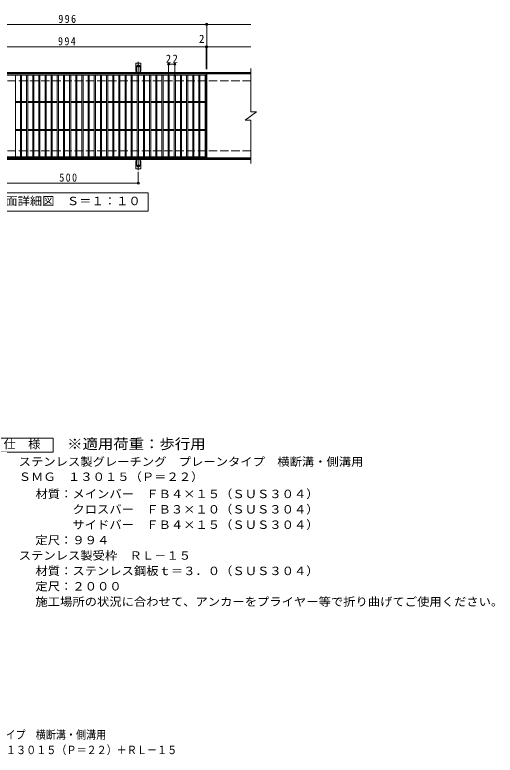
# Model space of a CAD drawing. Units: millimetres, scale not verified, with parts at other scales. Extents: x -1654 to 1542, y -1377 to 1269.
# Drawn here: x -175 to 1542, y -1377 to 1269 of the extents above; entities that cross this region are included whole.
import ezdxf
from ezdxf.enums import TextEntityAlignment as Align

# ---------------------------------------------------------------- set-up
doc = ezdxf.new("R2010")
doc.units = ezdxf.units.MM
doc.header["$LTSCALE"] = 10
doc.header["$PDMODE"] = 32
doc.header["$PDSIZE"] = 8
for name, pattern in [('CHAIN2', [12, 9, -1, 1, -1]), ('DASHED2', [3, 2, -1]), ('DASHED3', [4, 3, -1])]:
    doc.linetypes.add(name, pattern=pattern)
for name, color, linetype, lineweight in [('C-1', 2, 'Continuous', 9), ('C-2', 3, 'Continuous', 9), ('C-4', 7, 'Continuous', 9), ('C-5', 7, 'Continuous', 9), ('C-A', 3, 'Continuous', 9), ('D-5', 7, 'Continuous', 9)]:
    doc.layers.add(name, color=color, linetype=linetype, lineweight=lineweight)
doc.layers.add('F-5_F-5ﾚｲﾔ', color=2, linetype='Continuous')
doc.styles.add('ＭＳ ゴシック', font='')
doc.styles.get('ＭＳ ゴシック').set_extended_font_data('MS Gothic')

msp = doc.modelspace()

# ---------------------------------------------------------------- linework, layer by layer
at = {"layer": 'C-1'}
for p, q in [((668.67, 1062.08), (-636.33, 1062.08)), ((668.67, 1059.08), (-636.33, 1059.08)), ((668.67, 755.08), (-636.33, 755.08)), ((668.67, 752.08), (-636.33, 752.08))]:
    msp.add_line(p, q, dxfattribs=at)
at = {"layer": 'C-1', "linetype": 'DASHED3'}
for p, q in [((668.67, 1032.08), (-636.33, 1032.08)), ((668.67, 782.08), (-636.33, 782.08))]:
    msp.add_line(p, q, dxfattribs=at)
at = {"layer": 'C-2'}
for p, q in [((668.67, 1077.08), (668.67, 922.08)), ((-485.33, 1053.08), (508.67, 1053.08)), ((-173.33, 761.08), (-173.33, 1053.08)), ((-155.33, 761.08), (-155.33, 1053.08)), ((-151.33, 761.08), (-151.33, 1053.08)), ((-133.33, 761.08), (-133.33, 1053.08)), ((-129.33, 761.08), (-129.33, 1053.08)), ((-111.33, 761.08), (-111.33, 1053.08)), ((-107.33, 761.08), (-107.33, 1053.08)), ((-89.33, 761.08), (-89.33, 1053.08)), ((-85.33, 761.08), (-85.33, 1053.08)), ((-67.33, 761.08), (-67.33, 1053.08)), ((-63.33, 761.08), (-63.33, 1053.08)), ((-45.33, 761.08), (-45.33, 1053.08)), ((-41.33, 761.08), (-41.33, 1053.08)), ((-23.33, 761.08), (-23.33, 1053.08)), ((-19.33, 761.08), (-19.33, 1053.08)), ((-1.33, 761.08), (-1.33, 1053.08)), ((2.67, 761.08), (2.67, 1053.08)), ((20.67, 761.08), (20.67, 1053.08)), ((24.67, 761.08), (24.67, 1053.08)), ((42.67, 761.08), (42.67, 1053.08)), ((46.67, 761.08), (46.67, 1053.08)), ((64.67, 761.08), (64.67, 1053.08)), ((68.67, 761.08), (68.67, 1053.08)), ((86.67, 761.08), (86.67, 1053.08)), ((90.67, 761.08), (90.67, 1053.08)), ((108.67, 761.08), (108.67, 1053.08)), ((112.67, 761.08), (112.67, 1053.08)), ((130.67, 761.08), (130.67, 1053.08)), ((134.67, 761.08), (134.67, 1053.08)), ((152.67, 761.08), (152.67, 1053.08)), ((156.67, 761.08), (156.67, 1053.08)), ((174.67, 761.08), (174.67, 1053.08)), ((178.67, 761.08), (178.67, 1053.08)), ((196.67, 761.08), (196.67, 1053.08)), ((200.67, 761.08), (200.67, 1053.08)), ((218.67, 761.08), (218.67, 1053.08)), ((222.67, 761.08), (222.67, 1053.08)), ((240.67, 761.08), (240.67, 1053.08)), ((244.67, 761.08), (244.67, 1053.08)), ((262.67, 761.08), (262.67, 1053.08)), ((266.67, 761.08), (266.67, 1053.08)), ((284.67, 761.08), (284.67, 1053.08)), ((288.67, 761.08), (288.67, 1053.08)), ((306.67, 761.08), (306.67, 1053.08)), ((310.67, 761.08), (310.67, 1053.08)), ((328.67, 761.08), (328.67, 1053.08)), ((332.67, 761.08), (332.67, 1053.08)), ((350.67, 761.08), (350.67, 1053.08)), ((354.67, 761.08), (354.67, 1053.08)), ((372.67, 761.08), (372.67, 1053.08)), ((376.67, 761.08), (376.67, 1053.08)), ((394.67, 761.08), (394.67, 1053.08)), ((398.67, 761.08), (398.67, 1053.08)), ((416.67, 761.08), (416.67, 1053.08)), ((420.67, 761.08), (420.67, 1053.08)), ((438.67, 761.08), (438.67, 1053.08)), ((442.67, 761.08), (442.67, 1053.08)), ((460.67, 761.08), (460.67, 1053.08)), ((464.67, 761.08), (464.67, 1053.08)), ((482.67, 761.08), (482.67, 1053.08)), ((486.67, 761.08), (486.67, 1053.08)), ((504.67, 761.08), (504.67, 1053.08)), ((508.67, 1057.08), (508.67, 757.08)), ((510.67, 1057.08), (510.67, 757.08)), ((668.67, 1057.08), (510.67, 1057.08)), ((-173.33, 958.58), (-155.33, 958.58)), ((-173.33, 955.58), (-155.33, 955.58)), ((-151.33, 958.58), (-133.33, 958.58)), ((-151.33, 955.58), (-133.33, 955.58)), ((-129.33, 958.58), (-111.33, 958.58)), ((-129.33, 955.58), (-111.33, 955.58)), ((-107.33, 958.58), (-89.33, 958.58)), ((-107.33, 955.58), (-89.33, 955.58)), ((-85.33, 958.58), (-67.33, 958.58)), ((-85.33, 955.58), (-67.33, 955.58)), ((-63.33, 958.58), (-45.33, 958.58)), ((-63.33, 955.58), (-45.33, 955.58)), ((-41.33, 958.58), (-23.33, 958.58)), ((-41.33, 955.58), (-23.33, 955.58)), ((-19.33, 958.58), (-1.33, 958.58)), ((-19.33, 955.58), (-1.33, 955.58)), ((2.67, 958.58), (20.67, 958.58)), ((2.67, 955.58), (20.67, 955.58)), ((24.67, 958.58), (42.67, 958.58)), ((24.67, 955.58), (42.67, 955.58)), ((46.67, 958.58), (64.67, 958.58)), ((46.67, 955.58), (64.67, 955.58)), ((68.67, 958.58), (86.67, 958.58)), ((68.67, 955.58), (86.67, 955.58)), ((90.67, 958.58), (108.67, 958.58)), ((90.67, 955.58), (108.67, 955.58)), ((112.67, 958.58), (130.67, 958.58)), ((112.67, 955.58), (130.67, 955.58)), ((134.67, 958.58), (152.67, 958.58)), ((134.67, 955.58), (152.67, 955.58)), ((156.67, 958.58), (174.67, 958.58)), ((156.67, 955.58), (174.67, 955.58)), ((178.67, 958.58), (196.67, 958.58)), ((178.67, 955.58), (196.67, 955.58)), ((200.67, 958.58), (218.67, 958.58)), ((200.67, 955.58), (218.67, 955.58)), ((222.67, 958.58), (240.67, 958.58)), ((222.67, 955.58), (240.67, 955.58)), ((244.67, 958.58), (262.67, 958.58)), ((244.67, 955.58), (262.67, 955.58)), ((266.67, 958.58), (284.67, 958.58)), ((266.67, 955.58), (284.67, 955.58)), ((288.67, 958.58), (306.67, 958.58)), ((288.67, 955.58), (306.67, 955.58)), ((310.67, 958.58), (328.67, 958.58)), ((310.67, 955.58), (328.67, 955.58)), ((332.67, 958.58), (350.67, 958.58)), ((332.67, 955.58), (350.67, 955.58)), ((354.67, 958.58), (372.67, 958.58)), ((354.67, 955.58), (372.67, 955.58)), ((376.67, 958.58), (394.67, 958.58)), ((376.67, 955.58), (394.67, 955.58)), ((398.67, 958.58), (416.67, 958.58)), ((398.67, 955.58), (416.67, 955.58)), ((420.67, 958.58), (438.67, 958.58)), ((420.67, 955.58), (438.67, 955.58)), ((442.67, 958.58), (460.67, 958.58)), ((442.67, 955.58), (460.67, 955.58)), ((464.67, 958.58), (482.67, 958.58)), ((464.67, 955.58), (482.67, 955.58)), ((486.67, 958.58), (504.67, 958.58)), ((486.67, 955.58), (504.67, 955.58)), ((648.67, 892.08), (688.67, 922.08)), ((668.67, 922.08), (688.67, 922.08)), ((648.67, 892.08), (668.67, 892.08)), ((668.67, 892.08), (668.67, 737.08)), ((-173.33, 858.58), (-155.33, 858.58)), ((-173.33, 855.58), (-155.33, 855.58)), ((-151.33, 858.58), (-133.33, 858.58)), ((-151.33, 855.58), (-133.33, 855.58)), ((-129.33, 858.58), (-111.33, 858.58)), ((-129.33, 855.58), (-111.33, 855.58)), ((-107.33, 858.58), (-89.33, 858.58)), ((-107.33, 855.58), (-89.33, 855.58)), ((-85.33, 858.58), (-67.33, 858.58)), ((-85.33, 855.58), (-67.33, 855.58)), ((-63.33, 858.58), (-45.33, 858.58)), ((-63.33, 855.58), (-45.33, 855.58)), ((-41.33, 858.58), (-23.33, 858.58)), ((-41.33, 855.58), (-23.33, 855.58)), ((-19.33, 858.58), (-1.33, 858.58)), ((-19.33, 855.58), (-1.33, 855.58)), ((2.67, 858.58), (20.67, 858.58)), ((2.67, 855.58), (20.67, 855.58)), ((24.67, 858.58), (42.67, 858.58)), ((24.67, 855.58), (42.67, 855.58)), ((46.67, 858.58), (64.67, 858.58)), ((46.67, 855.58), (64.67, 855.58)), ((68.67, 858.58), (86.67, 858.58)), ((68.67, 855.58), (86.67, 855.58)), ((90.67, 858.58), (108.67, 858.58)), ((90.67, 855.58), (108.67, 855.58)), ((112.67, 858.58), (130.67, 858.58)), ((112.67, 855.58), (130.67, 855.58)), ((134.67, 858.58), (152.67, 858.58)), ((134.67, 855.58), (152.67, 855.58)), ((156.67, 858.58), (174.67, 858.58)), ((156.67, 855.58), (174.67, 855.58)), ((178.67, 858.58), (196.67, 858.58)), ((178.67, 855.58), (196.67, 855.58)), ((200.67, 858.58), (218.67, 858.58)), ((200.67, 855.58), (218.67, 855.58)), ((222.67, 858.58), (240.67, 858.58)), ((222.67, 855.58), (240.67, 855.58)), ((244.67, 858.58), (262.67, 858.58)), ((244.67, 855.58), (262.67, 855.58)), ((266.67, 858.58), (284.67, 858.58)), ((266.67, 855.58), (284.67, 855.58)), ((288.67, 858.58), (306.67, 858.58)), ((288.67, 855.58), (306.67, 855.58)), ((310.67, 858.58), (328.67, 858.58)), ((310.67, 855.58), (328.67, 855.58)), ((332.67, 858.58), (350.67, 858.58)), ((332.67, 855.58), (350.67, 855.58)), ((354.67, 858.58), (372.67, 858.58)), ((354.67, 855.58), (372.67, 855.58)), ((376.67, 858.58), (394.67, 858.58)), ((376.67, 855.58), (394.67, 855.58)), ((398.67, 858.58), (416.67, 858.58)), ((398.67, 855.58), (416.67, 855.58)), ((420.67, 858.58), (438.67, 858.58)), ((420.67, 855.58), (438.67, 855.58)), ((442.67, 858.58), (460.67, 858.58)), ((442.67, 855.58), (460.67, 855.58)), ((464.67, 858.58), (482.67, 858.58)), ((464.67, 855.58), (482.67, 855.58)), ((486.67, 858.58), (504.67, 858.58)), ((486.67, 855.58), (504.67, 855.58)), ((508.67, 761.08), (-485.33, 761.08)), ((508.67, 757.08), (-485.33, 757.08)), ((668.67, 757.08), (510.67, 757.08))]:
    msp.add_line(p, q, dxfattribs=at)
msp.add_lwpolyline([(-485.33, 757.08), (-485.33, 1057.08), (508.67, 1057.08)], dxfattribs=at)
at = {"layer": 'C-4'}
for p, q in [((-636.33, 1234.08), (668.67, 1234.08)), ((510.67, 1074.08), (510.67, 1237.08)), ((-636.33, 1154.08), (668.67, 1154.08)), ((508.67, 1074.08), (508.67, 1157.08)), ((374.67, 1049.08), (374.67, 1095.08)), ((374.67, 1092.08), (396.67, 1092.08)), ((396.67, 1049.08), (396.67, 1095.08)), ((266.17, 707.36), (266.17, 664.08)), ((-233.83, 667.08), (266.17, 667.08))]:
    msp.add_line(p, q, dxfattribs=at)
for p in [(510.67, 1234.08), (508.67, 1154.08), (510.67, 1154.08), (374.67, 1092.08), (396.67, 1092.08), (266.17, 667.08)]:
    msp.add_point(p, dxfattribs=at)
at = {"layer": 'C-5'}
msp.add_lwpolyline([(-273.33, 567.08), (-273.33, 632.08), (301.67, 632.08), (301.67, 567.08)], close=True, dxfattribs=at)
at = {"layer": 'C-A'}
for p, q in [((257.42, 1067.08), (257.42, 1096.08)), ((274.92, 1096.08), (257.42, 1096.08)), ((274.92, 1067.08), (274.92, 1096.08)), ((257.42, 1067.08), (258.67, 1067.08)), ((258.17, 1063.08), (258.67, 1063.08)), ((274.92, 1067.08), (273.67, 1067.08)), ((273.67, 1063.08), (274.18, 1063.08)), ((257.42, 747.08), (258.67, 747.08)), ((257.42, 747.08), (257.42, 718.08)), ((258.17, 751.08), (258.67, 751.08)), ((273.67, 751.08), (274.18, 751.08)), ((274.92, 747.08), (273.67, 747.08)), ((274.92, 747.08), (274.92, 718.08)), ((274.92, 718.08), (257.42, 718.08))]:
    msp.add_line(p, q, dxfattribs=at)
at = {"layer": 'C-A', "linetype": 'DASHED2'}
for p, q in [((259.42, 1066.94), (259.42, 1096.08)), ((272.92, 1066.94), (272.92, 1096.08)), ((259.42, 747.23), (259.42, 718.08)), ((272.92, 747.23), (272.92, 718.08))]:
    msp.add_line(p, q, dxfattribs=at)
at = {"layer": 'C-A', "color": 7, "linetype": 'CHAIN2'}
for p, q in [((260.4, 1086.08), (271.95, 1086.08)), ((266.17, 1053.61), (266.17, 1101.01)), ((266.17, 760.55), (266.17, 713.15)), ((260.4, 728.08), (271.95, 728.08))]:
    msp.add_line(p, q, dxfattribs=at)
at = {"layer": 'C-A'}
for centre in [(266.17, 1086.08), (266.17, 728.08)]:
    msp.add_circle(centre, 4.25, dxfattribs=at)
for centre, start, end in [((258.17, 1061.08), 90.27596, 150.00047), ((258.67, 1065.08), 270, 90), ((273.67, 1065.08), 90, 269.8667), ((274.17, 1061.08), 29.99927, 89.75836), ((258.17, 753.08), 209.99951, 269.72403), ((258.67, 749.08), 270, 90), ((273.67, 749.08), 90.13329, 270), ((274.17, 753.08), 270.24162, 330.00072)]:
    msp.add_arc(centre, 2, start, end, dxfattribs=at)
at = {"layer": 'D-5'}
msp.add_lwpolyline([(-263.3, -293.96), (-263.3, -243.96), (-38.3, -243.96), (-38.3, -293.96)], close=True, dxfattribs=at)

# ---------------------------------------------------------------- texts
at = {"layer": 'C-4', "color": 2, "style": 'ＭＳ ゴシック'}
msp.add_text('2', height=29.33, dxfattribs=at).set_placement((482.71, 1159.08), align=Align.BOTTOM_LEFT)
at = {"layer": 'C-4', "color": 2, "char_height": 29.33, "attachment_point": 7, "style": 'ＭＳ ゴシック'}
for s, insert in [('\\T1.27;\\W0.9;996', (-19.83, 1239.08)), ('\\T1.27;\\W0.9;994', (-20.83, 1159.08)), ('\\T1.27;\\W0.95;22', (364.42, 1097.08)), ('\\T1.27;\\W0.9;500', (-16.33, 672.08))]:
    msp.add_mtext(s, dxfattribs=dict(at, insert=insert))
at = {"layer": 'C-5', "color": 2, "style": 'ＭＳ ゴシック', "width": 1.1}
msp.add_text('平面詳細図\u3000Ｓ＝１：１０', height=29.33, dxfattribs=at).set_placement((-253.33, 579.58), align=Align.BOTTOM_LEFT)
at = {"layer": 'D-5', "color": 2, "style": 'ＭＳ ゴシック', "width": 1.1}
for s, p in [('仕\u3000様', (-215.8, -288.96)), ('ステンレス製グレーチング\u3000プレーンタイプ\u3000横断溝・側溝用', (-161.21, -351.88)), ('ＳＭＧ\u3000１３０１５（Ｐ＝２２）', (-161.21, -405.69)), ('材質：メインバー\u3000ＦＢ４×１５（ＳＵＳ３０４）', (-101.5, -467.09)), ('\u3000\u3000\u3000クロスバー\u3000ＦＢ３×１０（ＳＵＳ３０４）', (-101.5, -522.09)), ('\u3000\u3000\u3000サイドバー\u3000ＦＢ４×１５（ＳＵＳ３０４）', (-101.5, -577.09)), ('定尺：９９４', (-101.5, -632.09)), ('ステンレス製受枠\u3000ＲＬ－１５', (-161.21, -687.09)), ('材質：ステンレス鋼板ｔ＝３．０（ＳＵＳ３０４）', (-101.5, -742.09)), ('定尺：２０００', (-101.5, -797.09)), ('施工場所の状況に合わせて、アンカーをプライヤー等で折り曲げてご使用ください。', (-101.5, -852.09))]:
    msp.add_text(s, height=29.33, dxfattribs=at).set_placement(p, align=Align.BOTTOM_LEFT)
at = {"layer": 'D-5', "color": 3, "style": 'ＭＳ ゴシック', "width": 1.1}
msp.add_text('※適用荷重：歩行用', height=36.66, dxfattribs=at).set_placement((11.7, -293.96), align=Align.BOTTOM_LEFT)
at = {"layer": 'F-5_F-5ﾚｲﾔ', "style": 'ＭＳ ゴシック', "width": 0.9}
for s, p in [('ステンレス製グレーチング\u3000プレーンタイプ\u3000横断溝・側溝用', (-856.78, -1327.26)), ('ＳＭＧ\u3000１３０１５（Ｐ＝２２）＋ＲＬ－１５', (-350.84, -1381.63))]:
    msp.add_text(s, height=29.33, dxfattribs=at).set_placement(p, align=Align.BOTTOM_LEFT)

doc.saveas('drawing.dxf')
